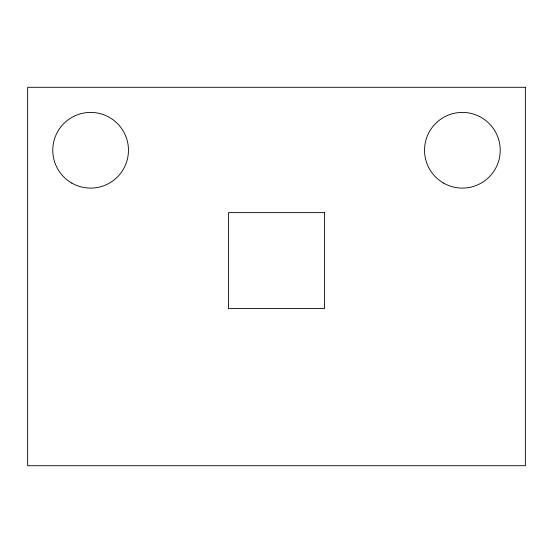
<?xml version="1.0" encoding="UTF-8"?>
<svg xmlns="http://www.w3.org/2000/svg" width="553" height="553" viewBox="0 0 553 553"><rect width="100%" height="100%" fill="white"/><g stroke="black" fill="none" stroke-linecap="round" stroke-linejoin="round"><path stroke-width="0.83" d="M525.35 87.291L27.65 87.291L27.65 465.709L525.35 465.709L525.35 87.291M324.487 212.622L228.513 212.622L228.513 308.588L324.487 308.588L324.487 212.622M443.458 183.029A37.839 37.839 0 0 0 500.223 150.257A37.839 37.839 0 0 0 443.458 117.485A37.839 37.839 0 0 0 443.458 183.029M71.696 183.029A37.839 37.839 0 0 0 128.462 150.257A37.839 37.839 0 0 0 71.696 117.485A37.839 37.839 0 0 0 71.696 183.029"/></g></svg>
